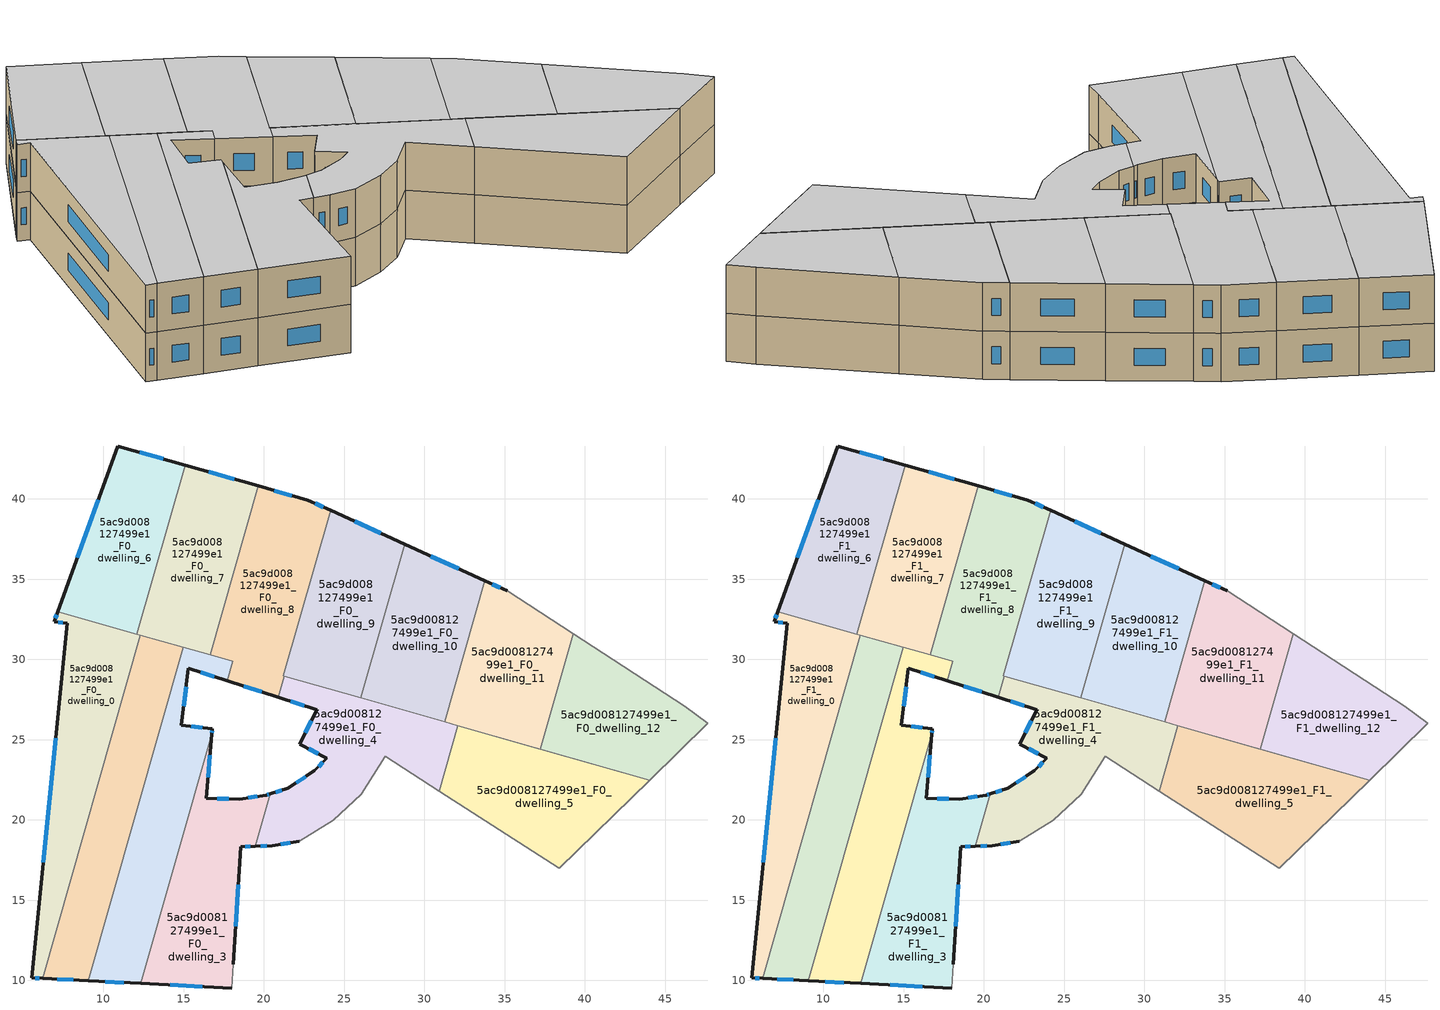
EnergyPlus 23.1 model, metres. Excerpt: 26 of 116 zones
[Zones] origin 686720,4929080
5ac9d008127499e1_F0_dwelling_0
 floor ground (EU_floor_Construction): 12.31,31.51 6.22,10.13 5.53,10.16 7.74,32.26 6.94,32.34 7.17,32.98 z0
 wall outside (EU_wall_Construction): 7.17,32.98 6.94,32.34 7.74,32.26 5.53,10.16 6.22,10.13 z0:3
 wall to 5ac9d008127499e1_F0_dwelling_1 (EU_wall_Construction): 6.22,10.13 12.31,31.51 z0:3
 wall to 5ac9d008127499e1_F0_dwelling_6 (EU_wall_Construction): 12.1,31.57 7.17,32.98 z0:3
 wall to 5ac9d008127499e1_F0_dwelling_7 (EU_wall_Construction): 12.31,31.51 12.1,31.57 z0:3
 window (EU_Window_Construction): 7.1,32.77 7.02,32.55 / 5.76,10.15 6,10.14 / 7.03,25.08 6.25,17.35 / 7.2,32.32 7.48,32.29 z0.98:2.02
5ac9d008127499e1_F0_dwelling_1
 floor ground (EU_floor_Construction): 14.97,30.76 9.05,9.99 6.22,10.13 12.31,31.51 z0
 wall outside (EU_wall_Construction): 6.22,10.13 9.05,9.99 z0:3
 wall to 5ac9d008127499e1_F0_dwelling_2 (EU_wall_Construction): 9.05,9.99 14.97,30.76 z0:3
 wall to 5ac9d008127499e1_F0_dwelling_7 (EU_wall_Construction): 14.97,30.76 12.31,31.51 z0:3
 window (EU_Window_Construction): 7.14,10.08 8.13,10.03 z0.98:2.02
5ac9d008127499e1_F0_dwelling_10
 floor ground (EU_floor_Construction): 33.78,34.89 31.27,26.11 26.05,27.6 28.78,37.17 z0
 wall outside (EU_wall_Construction): 33.78,34.89 28.78,37.17 z0:3
 wall to 5ac9d008127499e1_F0_dwelling_11 (EU_wall_Construction): 31.27,26.11 33.78,34.89 z0:3
 wall to 5ac9d008127499e1_F0_dwelling_9 (EU_wall_Construction): 28.78,37.17 26.05,27.6 z0:3
 wall to 5ac9d008127499e1_F0_dwelling_4 (EU_wall_Construction): 26.05,27.6 31.27,26.11 z0:3
 window (EU_Window_Construction): 32.15,35.63 30.4,36.43 z0.98:2.02
5ac9d008127499e1_F0_dwelling_11
 floor ground (EU_floor_Construction): 39.26,31.6 37.22,24.42 31.27,26.11 33.78,34.89 35.16,34.26 z0
 wall outside (EU_wall_Construction): 35.16,34.26 33.78,34.89 z0:3
 wall adiabatic (EU_wall_Construction): 39.26,31.6 35.16,34.26 / 32.08,25.88 37.22,24.42 z0:3
 wall to 5ac9d008127499e1_F0_dwelling_12 (EU_wall_Construction): 37.22,24.42 39.26,31.6 z0:3
 wall to 5ac9d008127499e1_F0_dwelling_4 (EU_wall_Construction): 31.27,26.11 32.08,25.88 z0:3
 window (EU_Window_Construction): 34.71,34.47 34.23,34.69 z0.98:2.02
5ac9d008127499e1_F0_dwelling_12
 floor ground (EU_floor_Construction): 46.21,27.08 47.66,26.03 44.03,22.48 37.22,24.42 39.26,31.6 z0
 wall adiabatic (EU_wall_Construction): 37.22,24.42 44.03,22.48 47.66,26.03 46.21,27.08 39.26,31.6 z0:3
5ac9d008127499e1_F0_dwelling_2
 floor ground (EU_floor_Construction): 18.05,29.88 17.71,28.68 15.3,29.46 14.85,25.91 16.78,25.68 16.75,25.33 12.34,9.82 9.05,9.99 14.97,30.76 z0
 wall outside (EU_wall_Construction): 16.75,25.33 16.78,25.68 14.85,25.91 15.3,29.46 17.71,28.68 / 9.05,9.99 12.34,9.82 z0:3
 wall to 5ac9d008127499e1_F0_dwelling_8 (EU_wall_Construction): 17.71,28.68 18.05,29.88 16.65,30.28 z0:3
 wall to 5ac9d008127499e1_F0_dwelling_3 (EU_wall_Construction): 12.34,9.82 16.75,25.33 z0:3
 wall to 5ac9d008127499e1_F0_dwelling_7 (EU_wall_Construction): 16.65,30.28 14.97,30.76 z0:3
 window (EU_Window_Construction): 16.09,29.21 16.93,28.93 / 15,27.07 15.16,28.31 / 16.16,25.76 15.48,25.84 / 16.76,25.44 16.77,25.57 / 10.12,9.93 11.27,9.87 z0.98:2.02
5ac9d008127499e1_F0_dwelling_3
 floor ground (EU_floor_Construction): 16.75,25.33 16.42,21.35 18.47,21.28 20.14,21.55 20.39,21.63 19.46,18.36 18.56,18.33 18.08,11 18.01,9.53 12.34,9.82 z0
 wall outside (EU_wall_Construction): 20.39,21.63 20.14,21.55 18.47,21.28 16.42,21.35 16.75,25.33 / 18.08,11 18.56,18.33 19.46,18.36 / 12.34,9.82 18.01,9.53 z0:3
 wall to 5ac9d008127499e1_F0_dwelling_4 (EU_wall_Construction): 19.46,18.36 20.39,21.63 z0:3
 wall adiabatic (EU_wall_Construction): 18.01,9.53 18.08,11 z0:3
 window (EU_Window_Construction): 16.53,22.65 16.65,24.03 / 17.81,21.3 17.09,21.33 / 19.6,21.46 19.02,21.37 / 20.31,21.6 20.22,21.58 / 18.85,18.34 19.17,18.35 / 18.24,13.39 18.41,15.95 / 14.18,9.73 16.17,9.63 z0.98:2.02
5ac9d008127499e1_F0_dwelling_4
 floor ground (EU_floor_Construction): 32.08,25.88 30.92,21.8 27.55,23.96 26.05,21.59 24.33,19.97 22.2,18.66 20.52,18.4 19.46,18.36 20.39,21.63 21.48,21.96 23.15,23.06 23.93,23.85 22.23,24.72 23.3,26.86 20.91,27.64 21.28,28.96 z0
 wall outside (EU_wall_Construction): 19.46,18.36 20.52,18.4 22.2,18.66 / 20.91,27.64 23.3,26.86 22.23,24.72 23.93,23.85 23.15,23.06 21.48,21.96 20.39,21.63 z0:3
 wall to 5ac9d008127499e1_F0_dwelling_8 (EU_wall_Construction): 21.28,28.96 20.91,27.64 z0:3
 wall to 5ac9d008127499e1_F0_dwelling_5 (EU_wall_Construction): 30.92,21.8 32.08,25.88 z0:3
 wall adiabatic (EU_wall_Construction): 22.2,18.66 24.33,19.97 26.05,21.59 27.55,23.96 30.92,21.8 z0:3
 wall to 5ac9d008127499e1_F0_dwelling_9 (EU_wall_Construction): 26.05,27.6 21.28,28.96 z0:3
 window (EU_Window_Construction): 21.07,18.49 21.66,18.58 / 19.81,18.38 20.18,18.39 / 21.13,21.85 20.74,21.74 / 22.61,22.7 22.03,22.32 / 23.68,23.6 23.41,23.32 / 22.79,24.44 23.38,24.13 / 22.96,26.17 22.58,25.42 / 21.69,27.39 22.52,27.12 z0.98:2.02
5ac9d008127499e1_F0_dwelling_5
 floor ground (EU_floor_Construction): 44.03,22.48 38.4,16.98 30.92,21.8 32.08,25.88 z0
 wall adiabatic (EU_wall_Construction): 30.92,21.8 38.4,16.98 44.03,22.48 32.08,25.88 z0:3
5ac9d008127499e1_F0_dwelling_6
 floor ground (EU_floor_Construction): 15.1,42.1 12.1,31.57 7.17,32.98 10.91,43.29 z0
 wall outside (EU_wall_Construction): 15.1,42.1 10.91,43.29 7.17,32.98 z0:3
 wall to 5ac9d008127499e1_F0_dwelling_7 (EU_wall_Construction): 12.1,31.57 15.1,42.1 z0:3
 window (EU_Window_Construction): 9.7,39.94 8.39,36.33 / 13.74,42.49 12.28,42.9 z0.98:2.02
5ac9d008127499e1_F0_dwelling_7
 floor ground (EU_floor_Construction): 19.65,40.8 16.65,30.28 12.1,31.57 15.1,42.1 z0
 wall outside (EU_wall_Construction): 19.65,40.8 15.1,42.1 z0:3
 wall to 5ac9d008127499e1_F0_dwelling_8 (EU_wall_Construction): 16.65,30.28 19.65,40.8 z0:3
 window (EU_Window_Construction): 18.17,41.22 16.58,41.68 z0.98:2.02
5ac9d008127499e1_F0_dwelling_8
 floor ground (EU_floor_Construction): 24.16,39.28 21.22,28.97 21.28,28.96 20.91,27.64 17.71,28.68 18.05,29.88 16.65,30.28 19.65,40.8 22.74,39.92 z0
 wall outside (EU_wall_Construction): 24.16,39.28 22.74,39.92 19.65,40.8 / 17.71,28.68 20.91,27.64 z0:3
 wall to 5ac9d008127499e1_F0_dwelling_9 (EU_wall_Construction): 21.28,28.96 21.22,28.97 24.16,39.28 z0:3
 window (EU_Window_Construction): 21.74,40.21 20.66,40.52 / 23.7,39.49 23.2,39.71 / 18.75,28.34 19.87,27.98 z0.98:2.02
5ac9d008127499e1_F0_dwelling_9
 floor ground (EU_floor_Construction): 28.78,37.17 26.05,27.6 21.22,28.97 24.16,39.28 z0
 wall outside (EU_wall_Construction): 28.78,37.17 24.16,39.28 z0:3
 window (EU_Window_Construction): 27.28,37.86 25.66,38.59 z0.98:2.02
5ac9d008127499e1_F1_dwelling_0
 floor to 5ac9d008127499e1_F0_dwelling_0 (EU_floor_Construction): 12.31,31.51 6.22,10.13 5.53,10.16 7.74,32.26 6.94,32.34 7.17,32.98 z3
 wall outside (EU_wall_Construction): 7.17,32.98 6.94,32.34 7.74,32.26 5.53,10.16 6.22,10.13 z3:6
 wall to 5ac9d008127499e1_F1_dwelling_1 (EU_wall_Construction): 6.22,10.13 12.31,31.51 z3:6
 wall to 5ac9d008127499e1_F1_dwelling_6 (EU_wall_Construction): 12.1,31.57 7.17,32.98 z3:6
 wall to 5ac9d008127499e1_F1_dwelling_7 (EU_wall_Construction): 12.31,31.51 12.1,31.57 z3:6
 window (EU_Window_Construction): 7.1,32.77 7.02,32.55 / 5.76,10.15 6,10.14 / 7.03,25.08 6.25,17.35 / 7.2,32.32 7.48,32.29 z3.98:5.02
 ceiling to 5ac9d008127499e1_F2_dwelling_0 (EU_floor_Construction): 6.22,10.13 12.31,31.51 7.17,32.98 6.94,32.34 7.74,32.26 5.53,10.16 z6
5ac9d008127499e1_F1_dwelling_1
 floor to 5ac9d008127499e1_F0_dwelling_1 (EU_floor_Construction): 14.97,30.76 9.05,9.99 6.22,10.13 12.31,31.51 z3
 wall outside (EU_wall_Construction): 6.22,10.13 9.05,9.99 z3:6
 wall to 5ac9d008127499e1_F1_dwelling_2 (EU_wall_Construction): 9.05,9.99 14.97,30.76 z3:6
 wall to 5ac9d008127499e1_F1_dwelling_7 (EU_wall_Construction): 14.97,30.76 12.31,31.51 z3:6
 window (EU_Window_Construction): 7.14,10.08 8.13,10.03 z3.98:5.02
 ceiling to 5ac9d008127499e1_F2_dwelling_1 (EU_floor_Construction): 9.05,9.99 14.97,30.76 12.31,31.51 6.22,10.13 z6
5ac9d008127499e1_F1_dwelling_10
 floor to 5ac9d008127499e1_F0_dwelling_10 (EU_floor_Construction): 33.78,34.89 31.27,26.11 26.05,27.6 28.78,37.17 z3
 wall outside (EU_wall_Construction): 33.78,34.89 28.78,37.17 z3:6
 wall to 5ac9d008127499e1_F1_dwelling_11 (EU_wall_Construction): 31.27,26.11 33.78,34.89 z3:6
 wall to 5ac9d008127499e1_F1_dwelling_9 (EU_wall_Construction): 28.78,37.17 26.05,27.6 z3:6
 wall to 5ac9d008127499e1_F1_dwelling_4 (EU_wall_Construction): 26.05,27.6 31.27,26.11 z3:6
 window (EU_Window_Construction): 32.15,35.63 30.4,36.43 z3.98:5.02
 ceiling to 5ac9d008127499e1_F2_dwelling_10 (EU_floor_Construction): 31.27,26.11 33.78,34.89 28.78,37.17 26.05,27.6 z6
5ac9d008127499e1_F1_dwelling_11
 floor to 5ac9d008127499e1_F0_dwelling_11 (EU_floor_Construction): 39.26,31.6 37.22,24.42 31.27,26.11 33.78,34.89 35.16,34.26 z3
 wall outside (EU_wall_Construction): 35.16,34.26 33.78,34.89 z3:6
 wall adiabatic (EU_wall_Construction): 39.26,31.6 35.16,34.26 / 32.08,25.88 37.22,24.42 z3:6
 wall to 5ac9d008127499e1_F1_dwelling_12 (EU_wall_Construction): 37.22,24.42 39.26,31.6 z3:6
 wall to 5ac9d008127499e1_F1_dwelling_4 (EU_wall_Construction): 31.27,26.11 32.08,25.88 z3:6
 window (EU_Window_Construction): 34.71,34.47 34.23,34.69 z3.98:5.02
 ceiling to 5ac9d008127499e1_F2_dwelling_11 (EU_floor_Construction): 37.22,24.42 39.26,31.6 35.16,34.26 33.78,34.89 31.27,26.11 z6
5ac9d008127499e1_F1_dwelling_12
 floor to 5ac9d008127499e1_F0_dwelling_12 (EU_floor_Construction): 46.21,27.08 47.66,26.03 44.03,22.48 37.22,24.42 39.26,31.6 z3
 wall adiabatic (EU_wall_Construction): 37.22,24.42 44.03,22.48 47.66,26.03 46.21,27.08 39.26,31.6 z3:6
 ceiling to 5ac9d008127499e1_F2_dwelling_12 (EU_floor_Construction): 47.66,26.03 46.21,27.08 39.26,31.6 37.22,24.42 44.03,22.48 z6
5ac9d008127499e1_F1_dwelling_2
 floor to 5ac9d008127499e1_F0_dwelling_2 (EU_floor_Construction): 18.05,29.88 17.71,28.68 15.3,29.46 14.85,25.91 16.78,25.68 16.75,25.33 12.34,9.82 9.05,9.99 14.97,30.76 z3
 wall outside (EU_wall_Construction): 16.75,25.33 16.78,25.68 14.85,25.91 15.3,29.46 17.71,28.68 / 9.05,9.99 12.34,9.82 z3:6
 wall to 5ac9d008127499e1_F1_dwelling_8 (EU_wall_Construction): 17.71,28.68 18.05,29.88 16.65,30.28 z3:6
 wall to 5ac9d008127499e1_F1_dwelling_3 (EU_wall_Construction): 12.34,9.82 16.75,25.33 z3:6
 wall to 5ac9d008127499e1_F1_dwelling_7 (EU_wall_Construction): 16.65,30.28 14.97,30.76 z3:6
 window (EU_Window_Construction): 16.09,29.21 16.93,28.93 / 15,27.07 15.16,28.31 / 16.16,25.76 15.48,25.84 / 16.76,25.44 16.77,25.57 / 10.12,9.93 11.27,9.87 z3.98:5.02
 ceiling to 5ac9d008127499e1_F2_dwelling_2 (EU_floor_Construction): 12.34,9.82 16.75,25.33 16.78,25.68 14.85,25.91 15.3,29.46 17.71,28.68 18.05,29.88 14.97,30.76 9.05,9.99 z6
5ac9d008127499e1_F1_dwelling_3
 floor to 5ac9d008127499e1_F0_dwelling_3 (EU_floor_Construction): 16.75,25.33 16.42,21.35 18.47,21.28 20.14,21.55 20.39,21.63 19.46,18.36 18.56,18.33 18.08,11 18.01,9.53 12.34,9.82 z3
 wall outside (EU_wall_Construction): 20.39,21.63 20.14,21.55 18.47,21.28 16.42,21.35 16.75,25.33 / 18.08,11 18.56,18.33 19.46,18.36 / 12.34,9.82 18.01,9.53 z3:6
 wall to 5ac9d008127499e1_F1_dwelling_4 (EU_wall_Construction): 19.46,18.36 20.39,21.63 z3:6
 wall adiabatic (EU_wall_Construction): 18.01,9.53 18.08,11 z3:6
 window (EU_Window_Construction): 16.53,22.65 16.65,24.03 / 17.81,21.3 17.09,21.33 / 19.6,21.46 19.02,21.37 / 20.31,21.6 20.22,21.58 / 18.85,18.34 19.17,18.35 / 18.24,13.39 18.41,15.95 / 14.18,9.73 16.17,9.63 z3.98:5.02
 ceiling to 5ac9d008127499e1_F2_dwelling_3 (EU_floor_Construction): 18.01,9.53 18.08,11 18.56,18.33 19.46,18.36 20.39,21.63 20.14,21.55 18.47,21.28 16.42,21.35 16.75,25.33 12.34,9.82 z6
5ac9d008127499e1_F1_dwelling_4
 floor to 5ac9d008127499e1_F0_dwelling_4 (EU_floor_Construction): 32.08,25.88 30.92,21.8 27.55,23.96 26.05,21.59 24.33,19.97 22.2,18.66 20.52,18.4 19.46,18.36 20.39,21.63 21.48,21.96 23.15,23.06 23.93,23.85 22.23,24.72 23.3,26.86 20.91,27.64 21.28,28.96 z3
 wall outside (EU_wall_Construction): 19.46,18.36 20.52,18.4 22.2,18.66 / 20.91,27.64 23.3,26.86 22.23,24.72 23.93,23.85 23.15,23.06 21.48,21.96 20.39,21.63 z3:6
 wall to 5ac9d008127499e1_F1_dwelling_8 (EU_wall_Construction): 21.28,28.96 20.91,27.64 z3:6
 wall to 5ac9d008127499e1_F1_dwelling_5 (EU_wall_Construction): 30.92,21.8 32.08,25.88 z3:6
 wall adiabatic (EU_wall_Construction): 22.2,18.66 24.33,19.97 26.05,21.59 27.55,23.96 30.92,21.8 z3:6
 wall to 5ac9d008127499e1_F1_dwelling_9 (EU_wall_Construction): 26.05,27.6 21.28,28.96 z3:6
 window (EU_Window_Construction): 21.07,18.49 21.66,18.58 / 19.81,18.38 20.18,18.39 / 21.13,21.85 20.74,21.74 / 22.61,22.7 22.03,22.32 / 23.68,23.6 23.41,23.32 / 22.79,24.44 23.38,24.13 / 22.96,26.17 22.58,25.42 / 21.69,27.39 22.52,27.12 z3.98:5.02
 ceiling to 5ac9d008127499e1_F2_dwelling_4 (EU_floor_Construction): 30.92,21.8 32.08,25.88 21.28,28.96 20.91,27.64 23.3,26.86 22.23,24.72 23.93,23.85 23.15,23.06 21.48,21.96 20.39,21.63 19.46,18.36 20.52,18.4 22.2,18.66 24.33,19.97 26.05,21.59 27.55,23.96 z6
5ac9d008127499e1_F1_dwelling_5
 floor to 5ac9d008127499e1_F0_dwelling_5 (EU_floor_Construction): 44.03,22.48 38.4,16.98 30.92,21.8 32.08,25.88 z3
 wall adiabatic (EU_wall_Construction): 30.92,21.8 38.4,16.98 44.03,22.48 32.08,25.88 z3:6
 ceiling to 5ac9d008127499e1_F2_dwelling_5 (EU_floor_Construction): 44.03,22.48 32.08,25.88 30.92,21.8 38.4,16.98 z6
5ac9d008127499e1_F1_dwelling_6
 floor to 5ac9d008127499e1_F0_dwelling_6 (EU_floor_Construction): 15.1,42.1 12.1,31.57 7.17,32.98 10.91,43.29 z3
 wall outside (EU_wall_Construction): 15.1,42.1 10.91,43.29 7.17,32.98 z3:6
 wall to 5ac9d008127499e1_F1_dwelling_7 (EU_wall_Construction): 12.1,31.57 15.1,42.1 z3:6
 window (EU_Window_Construction): 9.7,39.94 8.39,36.33 / 13.74,42.49 12.28,42.9 z3.98:5.02
 ceiling to 5ac9d008127499e1_F2_dwelling_6 (EU_floor_Construction): 12.1,31.57 15.1,42.1 10.91,43.29 7.17,32.98 z6
5ac9d008127499e1_F1_dwelling_7
 floor to 5ac9d008127499e1_F0_dwelling_7 (EU_floor_Construction): 19.65,40.8 16.65,30.28 12.1,31.57 15.1,42.1 z3
 wall outside (EU_wall_Construction): 19.65,40.8 15.1,42.1 z3:6
 wall to 5ac9d008127499e1_F1_dwelling_8 (EU_wall_Construction): 16.65,30.28 19.65,40.8 z3:6
 window (EU_Window_Construction): 18.17,41.22 16.58,41.68 z3.98:5.02
 ceiling to 5ac9d008127499e1_F2_dwelling_7 (EU_floor_Construction): 16.65,30.28 19.65,40.8 15.1,42.1 12.1,31.57 z6
5ac9d008127499e1_F1_dwelling_8
 floor to 5ac9d008127499e1_F0_dwelling_8 (EU_floor_Construction): 24.16,39.28 21.22,28.97 21.28,28.96 20.91,27.64 17.71,28.68 18.05,29.88 16.65,30.28 19.65,40.8 22.74,39.92 z3
 wall outside (EU_wall_Construction): 24.16,39.28 22.74,39.92 19.65,40.8 / 17.71,28.68 20.91,27.64 z3:6
 wall to 5ac9d008127499e1_F1_dwelling_9 (EU_wall_Construction): 21.28,28.96 21.22,28.97 24.16,39.28 z3:6
 window (EU_Window_Construction): 21.74,40.21 20.66,40.52 / 23.7,39.49 23.2,39.71 / 18.75,28.34 19.87,27.98 z3.98:5.02
 ceiling to 5ac9d008127499e1_F2_dwelling_8 (EU_floor_Construction): 21.28,28.96 21.22,28.97 24.16,39.28 22.74,39.92 19.65,40.8 16.65,30.28 18.05,29.88 17.71,28.68 20.91,27.64 z6
5ac9d008127499e1_F1_dwelling_9
 floor to 5ac9d008127499e1_F0_dwelling_9 (EU_floor_Construction): 28.78,37.17 26.05,27.6 21.22,28.97 24.16,39.28 z3
 wall outside (EU_wall_Construction): 28.78,37.17 24.16,39.28 z3:6
 window (EU_Window_Construction): 27.28,37.86 25.66,38.59 z3.98:5.02
 ceiling to 5ac9d008127499e1_F2_dwelling_9 (EU_floor_Construction): 26.05,27.6 28.78,37.17 24.16,39.28 21.22,28.97 z6
[Building]
EU S2 Campaign: North Axis=0; Terrain=City; Solar Distribution=FullExterior
[Site:Location]
Bologna: Latitude=44.5; Longitude=11.25; Time Zone=1; Elevation=37
[SizingPeriod:WeatherFileDays]
AnnualSizingPeriod: Begin Month=1; Begin Day of Month=1; End Month=12; End Day of Month=31; Day of Week for Start Day=Monday; Use Weather File Daylight Saving Period=No; Use Weather File Rain and Snow Indicators=No
[MATERIAL]
EU_InternalMass_Material: Roughness=MediumRough; Thickness=0.1; Conductivity=1; Density=1800; Specific Heat=900; Thermal Absorptance=0.9; Solar Absorptance=0.7; Visible Absorptance=0.7
[MATERIAL:NOMASS] Roughness=MediumRough; Thermal Absorptance=0.9; Solar Absorptance=0.7; Visible Absorptance=0.7
Name | Thermal Resistance
EU_wall_NoMass | 0.905828
EU_floor_NoMass | 0.67114
[WINDOWMATERIAL:SIMPLEGLAZINGSYSTEM]
EU_Window_SimpleGlazing: UFactor=4.52486; Solar Heat Gain Coefficient=0.85; Visible Transmittance=0.85
[CONSTRUCTION]
EU_wall_Construction: EU_wall_NoMass
EU_floor_Construction: EU_floor_NoMass
EU_Window_Construction: EU_Window_SimpleGlazing
EU_InternalMass_Construction: EU_InternalMass_Material
[ZONE] Type=1; Multiplier=1; Ceiling Height=autocalculate; Floor Area=autocalculate; Part of Total Floor Area=Yes
Name | Volume
5ac9d008127499e1_F0_dwelling_0; 5ac9d008127499e1_F1_dwelling_0 | 181.436
5ac9d008127499e1_F0_dwelling_1; 5ac9d008127499e1_F1_dwelling_1; 5ac9d008127499e1_F0_dwelling_5; 5ac9d008127499e1_F1_dwelling_5 | 181.417
5ac9d008127499e1_F0_dwelling_10; 5ac9d008127499e1_F1_dwelling_10 | 155.506
5ac9d008127499e1_F0_dwelling_11; 5ac9d008127499e1_F1_dwelling_11 | 155.528
5ac9d008127499e1_F0_dwelling_12; 5ac9d008127499e1_F1_dwelling_12 | 155.492
5ac9d008127499e1_F0_dwelling_2; 5ac9d008127499e1_F1_dwelling_2 | 181.4
5ac9d008127499e1_F0_dwelling_3; 5ac9d008127499e1_F1_dwelling_3 | 170.906
5ac9d008127499e1_F0_dwelling_4; 5ac9d008127499e1_F1_dwelling_4 | 178.814
5ac9d008127499e1_F0_dwelling_6; 5ac9d008127499e1_F1_dwelling_6 | 155.541
5ac9d008127499e1_F0_dwelling_7; 5ac9d008127499e1_F1_dwelling_7 | 155.488
5ac9d008127499e1_F0_dwelling_8; 5ac9d008127499e1_F1_dwelling_8 | 168.704
5ac9d008127499e1_F0_dwelling_9; 5ac9d008127499e1_F1_dwelling_9 | 155.529
[INTERNALMASS] Construction=EU_InternalMass_Construction
Name | Zone or ZoneList | Surface Area
5ac9d008127499e1_F0_dwelling_0_EU_InternalMass | 5ac9d008127499e1_F0_dwelling_0 | 60.4789
5ac9d008127499e1_F0_dwelling_1_EU_InternalMass | 5ac9d008127499e1_F0_dwelling_1 | 60.4722
5ac9d008127499e1_F0_dwelling_2_EU_InternalMass | 5ac9d008127499e1_F0_dwelling_2 | 60.4665
5ac9d008127499e1_F0_dwelling_3_EU_InternalMass | 5ac9d008127499e1_F0_dwelling_3 | 56.9682
5ac9d008127499e1_F0_dwelling_4_EU_InternalMass | 5ac9d008127499e1_F0_dwelling_4 | 59.605
5ac9d008127499e1_F0_dwelling_5_EU_InternalMass | 5ac9d008127499e1_F0_dwelling_5 | 60.4772
5ac9d008127499e1_F0_dwelling_6_EU_InternalMass | 5ac9d008127499e1_F0_dwelling_6 | 51.8471
5ac9d008127499e1_F0_dwelling_7_EU_InternalMass | 5ac9d008127499e1_F0_dwelling_7 | 51.8297
5ac9d008127499e1_F0_dwelling_8_EU_InternalMass | 5ac9d008127499e1_F0_dwelling_8 | 56.2351
5ac9d008127499e1_F0_dwelling_9_EU_InternalMass | 5ac9d008127499e1_F0_dwelling_9 | 51.8432
5ac9d008127499e1_F0_dwelling_10_EU_InternalMass | 5ac9d008127499e1_F0_dwelling_10 | 51.8352
5ac9d008127499e1_F0_dwelling_11_EU_InternalMass | 5ac9d008127499e1_F0_dwelling_11 | 51.8423
5ac9d008127499e1_F0_dwelling_12_EU_InternalMass | 5ac9d008127499e1_F0_dwelling_12 | 51.831
5ac9d008127499e1_F1_dwelling_0_EU_InternalMass | 5ac9d008127499e1_F1_dwelling_0 | 60.4789
5ac9d008127499e1_F1_dwelling_1_EU_InternalMass | 5ac9d008127499e1_F1_dwelling_1 | 60.4722
5ac9d008127499e1_F1_dwelling_2_EU_InternalMass | 5ac9d008127499e1_F1_dwelling_2 | 60.4665
5ac9d008127499e1_F1_dwelling_3_EU_InternalMass | 5ac9d008127499e1_F1_dwelling_3 | 56.9682
5ac9d008127499e1_F1_dwelling_4_EU_InternalMass | 5ac9d008127499e1_F1_dwelling_4 | 59.605
5ac9d008127499e1_F1_dwelling_5_EU_InternalMass | 5ac9d008127499e1_F1_dwelling_5 | 60.4772
5ac9d008127499e1_F1_dwelling_6_EU_InternalMass | 5ac9d008127499e1_F1_dwelling_6 | 51.8471
5ac9d008127499e1_F1_dwelling_7_EU_InternalMass | 5ac9d008127499e1_F1_dwelling_7 | 51.8297
5ac9d008127499e1_F1_dwelling_8_EU_InternalMass | 5ac9d008127499e1_F1_dwelling_8 | 56.2351
5ac9d008127499e1_F1_dwelling_9_EU_InternalMass | 5ac9d008127499e1_F1_dwelling_9 | 51.8432
5ac9d008127499e1_F1_dwelling_10_EU_InternalMass | 5ac9d008127499e1_F1_dwelling_10 | 51.8352
5ac9d008127499e1_F1_dwelling_11_EU_InternalMass | 5ac9d008127499e1_F1_dwelling_11 | 51.8423
5ac9d008127499e1_F1_dwelling_12_EU_InternalMass | 5ac9d008127499e1_F1_dwelling_12 | 51.831
[OTHEREQUIPMENT] Fuel Type=Electricity; Design Level Calculation Method=Watts/Area; Power per Zone Floor Area=1; Fraction Latent=0; Fraction Radiant=0; Fraction Lost=0; Carbon Dioxide Generation Rate=0; EndUse Subcategory=EU_Step8_InternalGains
Name | Zone or ZoneList or Space or SpaceList | Schedule
EU_Step8_InternalGain_5ac9d008127499e1_F0_dwelling_0_f000 | 5ac9d008127499e1_F0_dwelling_0 | EU_Step8_GainSchedule_5ac9d008127499e1_F0_dwelling_0_f000
EU_Step8_InternalGain_5ac9d008127499e1_F0_dwelling_1_f000 | 5ac9d008127499e1_F0_dwelling_1 | EU_Step8_GainSchedule_5ac9d008127499e1_F0_dwelling_1_f000
EU_Step8_InternalGain_5ac9d008127499e1_F0_dwelling_2_f000 | 5ac9d008127499e1_F0_dwelling_2 | EU_Step8_GainSchedule_5ac9d008127499e1_F0_dwelling_2_f000
EU_Step8_InternalGain_5ac9d008127499e1_F0_dwelling_3_f000 | 5ac9d008127499e1_F0_dwelling_3 | EU_Step8_GainSchedule_5ac9d008127499e1_F0_dwelling_3_f000
EU_Step8_InternalGain_5ac9d008127499e1_F0_dwelling_4_f000 | 5ac9d008127499e1_F0_dwelling_4 | EU_Step8_GainSchedule_5ac9d008127499e1_F0_dwelling_4_f000
EU_Step8_InternalGain_5ac9d008127499e1_F0_dwelling_5_f000 | 5ac9d008127499e1_F0_dwelling_5 | EU_Step8_GainSchedule_5ac9d008127499e1_F0_dwelling_5_f000
EU_Step8_InternalGain_5ac9d008127499e1_F0_dwelling_6_f000 | 5ac9d008127499e1_F0_dwelling_6 | EU_Step8_GainSchedule_5ac9d008127499e1_F0_dwelling_6_f000
EU_Step8_InternalGain_5ac9d008127499e1_F0_dwelling_7_f000 | 5ac9d008127499e1_F0_dwelling_7 | EU_Step8_GainSchedule_5ac9d008127499e1_F0_dwelling_7_f000
EU_Step8_InternalGain_5ac9d008127499e1_F0_dwelling_8_f000 | 5ac9d008127499e1_F0_dwelling_8 | EU_Step8_GainSchedule_5ac9d008127499e1_F0_dwelling_8_f000
EU_Step8_InternalGain_5ac9d008127499e1_F0_dwelling_9_f000 | 5ac9d008127499e1_F0_dwelling_9 | EU_Step8_GainSchedule_5ac9d008127499e1_F0_dwelling_9_f000
EU_Step8_InternalGain_5ac9d008127499e1_F0_dwelling_10_f000 | 5ac9d008127499e1_F0_dwelling_10 | EU_Step8_GainSchedule_5ac9d008127499e1_F0_dwelling_10_f000
EU_Step8_InternalGain_5ac9d008127499e1_F0_dwelling_11_f000 | 5ac9d008127499e1_F0_dwelling_11 | EU_Step8_GainSchedule_5ac9d008127499e1_F0_dwelling_11_f000
EU_Step8_InternalGain_5ac9d008127499e1_F0_dwelling_12_f000 | 5ac9d008127499e1_F0_dwelling_12 | EU_Step8_GainSchedule_5ac9d008127499e1_F0_dwelling_12_f000
EU_Step8_InternalGain_5ac9d008127499e1_F1_dwelling_0_f000 | 5ac9d008127499e1_F1_dwelling_0 | EU_Step8_GainSchedule_5ac9d008127499e1_F1_dwelling_0_f000
EU_Step8_InternalGain_5ac9d008127499e1_F1_dwelling_1_f000 | 5ac9d008127499e1_F1_dwelling_1 | EU_Step8_GainSchedule_5ac9d008127499e1_F1_dwelling_1_f000
EU_Step8_InternalGain_5ac9d008127499e1_F1_dwelling_2_f000 | 5ac9d008127499e1_F1_dwelling_2 | EU_Step8_GainSchedule_5ac9d008127499e1_F1_dwelling_2_f000
EU_Step8_InternalGain_5ac9d008127499e1_F1_dwelling_3_f000 | 5ac9d008127499e1_F1_dwelling_3 | EU_Step8_GainSchedule_5ac9d008127499e1_F1_dwelling_3_f000
EU_Step8_InternalGain_5ac9d008127499e1_F1_dwelling_4_f000 | 5ac9d008127499e1_F1_dwelling_4 | EU_Step8_GainSchedule_5ac9d008127499e1_F1_dwelling_4_f000
EU_Step8_InternalGain_5ac9d008127499e1_F1_dwelling_5_f000 | 5ac9d008127499e1_F1_dwelling_5 | EU_Step8_GainSchedule_5ac9d008127499e1_F1_dwelling_5_f000
EU_Step8_InternalGain_5ac9d008127499e1_F1_dwelling_6_f000 | 5ac9d008127499e1_F1_dwelling_6 | EU_Step8_GainSchedule_5ac9d008127499e1_F1_dwelling_6_f000
EU_Step8_InternalGain_5ac9d008127499e1_F1_dwelling_7_f000 | 5ac9d008127499e1_F1_dwelling_7 | EU_Step8_GainSchedule_5ac9d008127499e1_F1_dwelling_7_f000
EU_Step8_InternalGain_5ac9d008127499e1_F1_dwelling_8_f000 | 5ac9d008127499e1_F1_dwelling_8 | EU_Step8_GainSchedule_5ac9d008127499e1_F1_dwelling_8_f000
EU_Step8_InternalGain_5ac9d008127499e1_F1_dwelling_9_f000 | 5ac9d008127499e1_F1_dwelling_9 | EU_Step8_GainSchedule_5ac9d008127499e1_F1_dwelling_9_f000
EU_Step8_InternalGain_5ac9d008127499e1_F1_dwelling_10_f000 | 5ac9d008127499e1_F1_dwelling_10 | EU_Step8_GainSchedule_5ac9d008127499e1_F1_dwelling_10_f000
EU_Step8_InternalGain_5ac9d008127499e1_F1_dwelling_11_f000 | 5ac9d008127499e1_F1_dwelling_11 | EU_Step8_GainSchedule_5ac9d008127499e1_F1_dwelling_11_f000
EU_Step8_InternalGain_5ac9d008127499e1_F1_dwelling_12_f000 | 5ac9d008127499e1_F1_dwelling_12 | EU_Step8_GainSchedule_5ac9d008127499e1_F1_dwelling_12_f000
[ZONEVENTILATION:DESIGNFLOWRATE] Schedule=EU_AlwaysOn; Design Flow Rate Calculation Method=AirChanges/Hour; Air Changes per Hour=0.73129; Ventilation Type=Natural; Fan Pressure Rise=0; Fan Total Efficiency=1; Constant Term Coefficient=1; Temperature Term Coefficient=0; Velocity Term Coefficient=0; Velocity Squared Term Coefficient=0; Minimum Indoor Temperature=-100; Maximum Indoor Temperature=100; Delta Temperature=-100; Minimum Outdoor Temperature=-100; Maximum Outdoor Temperature=100; Maximum Wind Speed=40
Name | Zone or ZoneList or Space or SpaceList
EU_ConstantAir_5ac9d008127499e1_F0_dwelling_0 | 5ac9d008127499e1_F0_dwelling_0
EU_ConstantAir_5ac9d008127499e1_F0_dwelling_1 | 5ac9d008127499e1_F0_dwelling_1
EU_ConstantAir_5ac9d008127499e1_F0_dwelling_2 | 5ac9d008127499e1_F0_dwelling_2
EU_ConstantAir_5ac9d008127499e1_F0_dwelling_3 | 5ac9d008127499e1_F0_dwelling_3
EU_ConstantAir_5ac9d008127499e1_F0_dwelling_4 | 5ac9d008127499e1_F0_dwelling_4
EU_ConstantAir_5ac9d008127499e1_F0_dwelling_5 | 5ac9d008127499e1_F0_dwelling_5
EU_ConstantAir_5ac9d008127499e1_F0_dwelling_6 | 5ac9d008127499e1_F0_dwelling_6
EU_ConstantAir_5ac9d008127499e1_F0_dwelling_7 | 5ac9d008127499e1_F0_dwelling_7
EU_ConstantAir_5ac9d008127499e1_F0_dwelling_8 | 5ac9d008127499e1_F0_dwelling_8
EU_ConstantAir_5ac9d008127499e1_F0_dwelling_9 | 5ac9d008127499e1_F0_dwelling_9
EU_ConstantAir_5ac9d008127499e1_F0_dwelling_10 | 5ac9d008127499e1_F0_dwelling_10
EU_ConstantAir_5ac9d008127499e1_F0_dwelling_11 | 5ac9d008127499e1_F0_dwelling_11
EU_ConstantAir_5ac9d008127499e1_F0_dwelling_12 | 5ac9d008127499e1_F0_dwelling_12
EU_ConstantAir_5ac9d008127499e1_F1_dwelling_0 | 5ac9d008127499e1_F1_dwelling_0
EU_ConstantAir_5ac9d008127499e1_F1_dwelling_1 | 5ac9d008127499e1_F1_dwelling_1
EU_ConstantAir_5ac9d008127499e1_F1_dwelling_2 | 5ac9d008127499e1_F1_dwelling_2
EU_ConstantAir_5ac9d008127499e1_F1_dwelling_3 | 5ac9d008127499e1_F1_dwelling_3
EU_ConstantAir_5ac9d008127499e1_F1_dwelling_4 | 5ac9d008127499e1_F1_dwelling_4
EU_ConstantAir_5ac9d008127499e1_F1_dwelling_5 | 5ac9d008127499e1_F1_dwelling_5
EU_ConstantAir_5ac9d008127499e1_F1_dwelling_6 | 5ac9d008127499e1_F1_dwelling_6
EU_ConstantAir_5ac9d008127499e1_F1_dwelling_7 | 5ac9d008127499e1_F1_dwelling_7
EU_ConstantAir_5ac9d008127499e1_F1_dwelling_8 | 5ac9d008127499e1_F1_dwelling_8
EU_ConstantAir_5ac9d008127499e1_F1_dwelling_9 | 5ac9d008127499e1_F1_dwelling_9
EU_ConstantAir_5ac9d008127499e1_F1_dwelling_10 | 5ac9d008127499e1_F1_dwelling_10
EU_ConstantAir_5ac9d008127499e1_F1_dwelling_11 | 5ac9d008127499e1_F1_dwelling_11
EU_ConstantAir_5ac9d008127499e1_F1_dwelling_12 | 5ac9d008127499e1_F1_dwelling_12
[HVACTEMPLATE:THERMOSTAT] Constant Heating Setpoint=20; Constant Cooling Setpoint=50
EU_HeatOnly_5ac9d008127499e1_F0_dwelling_0; EU_HeatOnly_5ac9d008127499e1_F0_dwelling_1; EU_HeatOnly_5ac9d008127499e1_F0_dwelling_2; EU_HeatOnly_5ac9d008127499e1_F0_dwelling_3; EU_HeatOnly_5ac9d008127499e1_F0_dwelling_4; EU_HeatOnly_5ac9d008127499e1_F0_dwelling_5; EU_HeatOnly_5ac9d008127499e1_F0_dwelling_6; EU_HeatOnly_5ac9d008127499e1_F0_dwelling_7; EU_HeatOnly_5ac9d008127499e1_F0_dwelling_8; EU_HeatOnly_5ac9d008127499e1_F0_dwelling_9; EU_HeatOnly_5ac9d008127499e1_F0_dwelling_10; EU_HeatOnly_5ac9d008127499e1_F0_dwelling_11; EU_HeatOnly_5ac9d008127499e1_F0_dwelling_12; EU_HeatOnly_5ac9d008127499e1_F1_dwelling_0; EU_HeatOnly_5ac9d008127499e1_F1_dwelling_1; EU_HeatOnly_5ac9d008127499e1_F1_dwelling_2; EU_HeatOnly_5ac9d008127499e1_F1_dwelling_3; EU_HeatOnly_5ac9d008127499e1_F1_dwelling_4; EU_HeatOnly_5ac9d008127499e1_F1_dwelling_5; EU_HeatOnly_5ac9d008127499e1_F1_dwelling_6; EU_HeatOnly_5ac9d008127499e1_F1_dwelling_7; EU_HeatOnly_5ac9d008127499e1_F1_dwelling_8; EU_HeatOnly_5ac9d008127499e1_F1_dwelling_9; EU_HeatOnly_5ac9d008127499e1_F1_dwelling_10; EU_HeatOnly_5ac9d008127499e1_F1_dwelling_11; EU_HeatOnly_5ac9d008127499e1_F1_dwelling_12; EU_HeatOnly_5ac9d008127499e1_F2_dwelling_0; EU_HeatOnly_5ac9d008127499e1_F2_dwelling_1; EU_HeatOnly_5ac9d008127499e1_F2_dwelling_2; EU_HeatOnly_5ac9d008127499e1_F2_dwelling_3; EU_HeatOnly_5ac9d008127499e1_F2_dwelling_4; EU_HeatOnly_5ac9d008127499e1_F2_dwelling_5; EU_HeatOnly_5ac9d008127499e1_F2_dwelling_6; EU_HeatOnly_5ac9d008127499e1_F2_dwelling_7; EU_HeatOnly_5ac9d008127499e1_F2_dwelling_8; EU_HeatOnly_5ac9d008127499e1_F2_dwelling_9; EU_HeatOnly_5ac9d008127499e1_F2_dwelling_10; EU_HeatOnly_5ac9d008127499e1_F2_dwelling_11; EU_HeatOnly_5ac9d008127499e1_F2_dwelling_12; EU_HeatOnly_5ac9d008127499e1_F3_dwelling_0; EU_HeatOnly_5ac9d008127499e1_F3_dwelling_1; EU_HeatOnly_5ac9d008127499e1_F3_dwelling_2; EU_HeatOnly_5ac9d008127499e1_F3_dwelling_3; EU_HeatOnly_5ac9d008127499e1_F3_dwelling_4; EU_HeatOnly_5ac9d008127499e1_F3_dwelling_5; EU_HeatOnly_5ac9d008127499e1_F3_dwelling_6; EU_HeatOnly_5ac9d008127499e1_F3_dwelling_7; EU_HeatOnly_5ac9d008127499e1_F3_dwelling_8; EU_HeatOnly_5ac9d008127499e1_F3_dwelling_9; EU_HeatOnly_5ac9d008127499e1_F3_dwelling_10; EU_HeatOnly_5ac9d008127499e1_F3_dwelling_11; EU_HeatOnly_5ac9d008127499e1_F3_dwelling_12; EU_HeatOnly_5ac9d008127499e1_F4_dwelling_0; EU_HeatOnly_5ac9d008127499e1_F4_dwelling_1; EU_HeatOnly_5ac9d008127499e1_F4_dwelling_2; EU_HeatOnly_5ac9d008127499e1_F4_dwelling_3; EU_HeatOnly_5ac9d008127499e1_F4_dwelling_4; EU_HeatOnly_5ac9d008127499e1_F4_dwelling_5; EU_HeatOnly_5ac9d008127499e1_F4_dwelling_6; EU_HeatOnly_5ac9d008127499e1_F4_dwelling_7; EU_HeatOnly_5ac9d008127499e1_F4_dwelling_8; EU_HeatOnly_5ac9d008127499e1_F4_dwelling_9; EU_HeatOnly_5ac9d008127499e1_F4_dwelling_10; EU_HeatOnly_5ac9d008127499e1_F4_dwelling_11; EU_HeatOnly_5ac9d008127499e1_F4_dwelling_12; EU_HeatOnly_5ac9d008127499e1_F5_dwelling_0; EU_HeatOnly_5ac9d008127499e1_F5_dwelling_1; EU_HeatOnly_5ac9d008127499e1_F5_dwelling_2; EU_HeatOnly_5ac9d008127499e1_F5_dwelling_3; EU_HeatOnly_5ac9d008127499e1_F5_dwelling_4; EU_HeatOnly_5ac9d008127499e1_F5_dwelling_5; EU_HeatOnly_5ac9d008127499e1_F5_dwelling_6; EU_HeatOnly_5ac9d008127499e1_F5_dwelling_7; EU_HeatOnly_5ac9d008127499e1_F5_dwelling_8; EU_HeatOnly_5ac9d008127499e1_F5_dwelling_9; EU_HeatOnly_5ac9d008127499e1_F5_dwelling_10; EU_HeatOnly_5ac9d008127499e1_F5_dwelling_11; EU_HeatOnly_5ac9d008127499e1_F5_dwelling_12; EU_HeatOnly_5ac9d008127499e1_F6_dwelling_0; EU_HeatOnly_5ac9d008127499e1_F6_dwelling_1; EU_HeatOnly_5ac9d008127499e1_F6_dwelling_2; EU_HeatOnly_5ac9d008127499e1_F6_dwelling_3; EU_HeatOnly_5ac9d008127499e1_F6_dwelling_4; EU_HeatOnly_5ac9d008127499e1_F6_dwelling_5; EU_HeatOnly_5ac9d008127499e1_F6_dwelling_6; EU_HeatOnly_5ac9d008127499e1_F6_dwelling_7; EU_HeatOnly_5ac9d008127499e1_F6_dwelling_8; EU_HeatOnly_5ac9d008127499e1_F6_dwelling_9; EU_HeatOnly_5ac9d008127499e1_F6_dwelling_10; EU_HeatOnly_5ac9d008127499e1_F6_dwelling_11; EU_HeatOnly_5ac9d008127499e1_F6_dwelling_12; EU_HeatOnly_5ac9d008127499e1_F7_dwelling_0; EU_HeatOnly_5ac9d008127499e1_F7_dwelling_1; EU_HeatOnly_5ac9d008127499e1_F7_dwelling_2; EU_HeatOnly_5ac9d008127499e1_F7_dwelling_3; EU_HeatOnly_5ac9d008127499e1_F7_dwelling_4; EU_HeatOnly_5ac9d008127499e1_F7_dwelling_5; EU_HeatOnly_5ac9d008127499e1_F7_dwelling_6; EU_HeatOnly_5ac9d008127499e1_F7_dwelling_7; EU_HeatOnly_5ac9d008127499e1_F7_dwelling_8; EU_HeatOnly_5ac9d008127499e1_F7_dwelling_9; EU_HeatOnly_5ac9d008127499e1_F7_dwelling_10; EU_HeatOnly_5ac9d008127499e1_F7_dwelling_11; EU_HeatOnly_5ac9d008127499e1_F7_dwelling_12; EU_HeatOnly_5ac9d008127499e1_F8_dwelling_0; EU_HeatOnly_5ac9d008127499e1_F8_dwelling_1; EU_HeatOnly_5ac9d008127499e1_F8_dwelling_2; EU_HeatOnly_5ac9d008127499e1_F8_dwelling_3; EU_HeatOnly_5ac9d008127499e1_F8_dwelling_4; EU_HeatOnly_5ac9d008127499e1_F8_dwelling_5; EU_HeatOnly_5ac9d008127499e1_F8_dwelling_6; EU_HeatOnly_5ac9d008127499e1_F8_dwelling_7; EU_HeatOnly_5ac9d008127499e1_F8_dwelling_8; EU_HeatOnly_5ac9d008127499e1_F8_dwelling_9; EU_HeatOnly_5ac9d008127499e1_F8_dwelling_10; EU_HeatOnly_5ac9d008127499e1_F8_dwelling_11
[HVACTEMPLATE:ZONE:IDEALLOADSAIRSYSTEM] System Availability Schedule=EU_AlwaysOn; Maximum Heating Supply Air Temperature=50; Minimum Cooling Supply Air Temperature=13; Maximum Heating Supply Air Humidity Ratio=0.0156; Minimum Cooling Supply Air Humidity Ratio=0.0077; Heating Limit=NoLimit; Cooling Limit=NoLimit; Heating Availability Schedule=EU_AlwaysOn; Cooling Availability Schedule=EU_CoolingOff; Dehumidification Control Type=ConstantSensibleHeatRatio; Cooling Sensible Heat Ratio=0.7; Dehumidification Setpoint=60; Humidification Control Type=None; Humidification Setpoint=30; Outdoor Air Method=None; Outdoor Air Flow Rate per Person=0.00944; Outdoor Air Flow Rate per Zone Floor Area=0; Outdoor Air Flow Rate per Zone=0; Demand Controlled Ventilation Type=None; Outdoor Air Economizer Type=NoEconomizer; Heat Recovery Type=None; Sensible Heat Recovery Effectiveness=0.7; Latent Heat Recovery Effectiveness=0.65
Name | Template Thermostat
5ac9d008127499e1_F0_dwelling_0 | EU_HeatOnly_5ac9d008127499e1_F0_dwelling_0
5ac9d008127499e1_F0_dwelling_1 | EU_HeatOnly_5ac9d008127499e1_F0_dwelling_1
5ac9d008127499e1_F0_dwelling_2 | EU_HeatOnly_5ac9d008127499e1_F0_dwelling_2
5ac9d008127499e1_F0_dwelling_3 | EU_HeatOnly_5ac9d008127499e1_F0_dwelling_3
5ac9d008127499e1_F0_dwelling_4 | EU_HeatOnly_5ac9d008127499e1_F0_dwelling_4
5ac9d008127499e1_F0_dwelling_5 | EU_HeatOnly_5ac9d008127499e1_F0_dwelling_5
5ac9d008127499e1_F0_dwelling_6 | EU_HeatOnly_5ac9d008127499e1_F0_dwelling_6
5ac9d008127499e1_F0_dwelling_7 | EU_HeatOnly_5ac9d008127499e1_F0_dwelling_7
5ac9d008127499e1_F0_dwelling_8 | EU_HeatOnly_5ac9d008127499e1_F0_dwelling_8
5ac9d008127499e1_F0_dwelling_9 | EU_HeatOnly_5ac9d008127499e1_F0_dwelling_9
5ac9d008127499e1_F0_dwelling_10 | EU_HeatOnly_5ac9d008127499e1_F0_dwelling_10
5ac9d008127499e1_F0_dwelling_11 | EU_HeatOnly_5ac9d008127499e1_F0_dwelling_11
5ac9d008127499e1_F0_dwelling_12 | EU_HeatOnly_5ac9d008127499e1_F0_dwelling_12
5ac9d008127499e1_F1_dwelling_0 | EU_HeatOnly_5ac9d008127499e1_F1_dwelling_0
5ac9d008127499e1_F1_dwelling_1 | EU_HeatOnly_5ac9d008127499e1_F1_dwelling_1
5ac9d008127499e1_F1_dwelling_2 | EU_HeatOnly_5ac9d008127499e1_F1_dwelling_2
5ac9d008127499e1_F1_dwelling_3 | EU_HeatOnly_5ac9d008127499e1_F1_dwelling_3
5ac9d008127499e1_F1_dwelling_4 | EU_HeatOnly_5ac9d008127499e1_F1_dwelling_4
5ac9d008127499e1_F1_dwelling_5 | EU_HeatOnly_5ac9d008127499e1_F1_dwelling_5
5ac9d008127499e1_F1_dwelling_6 | EU_HeatOnly_5ac9d008127499e1_F1_dwelling_6
5ac9d008127499e1_F1_dwelling_7 | EU_HeatOnly_5ac9d008127499e1_F1_dwelling_7
5ac9d008127499e1_F1_dwelling_8 | EU_HeatOnly_5ac9d008127499e1_F1_dwelling_8
5ac9d008127499e1_F1_dwelling_9 | EU_HeatOnly_5ac9d008127499e1_F1_dwelling_9
5ac9d008127499e1_F1_dwelling_10 | EU_HeatOnly_5ac9d008127499e1_F1_dwelling_10
5ac9d008127499e1_F1_dwelling_11 | EU_HeatOnly_5ac9d008127499e1_F1_dwelling_11
5ac9d008127499e1_F1_dwelling_12 | EU_HeatOnly_5ac9d008127499e1_F1_dwelling_12
[SIZING:ZONE] Zone Cooling Design Supply Air Temperature Input Method=SupplyAirTemperature; Zone Cooling Design Supply Air Temperature=13; Zone Heating Design Supply Air Temperature Input Method=SupplyAirTemperature; Zone Heating Design Supply Air Temperature=50; Zone Cooling Design Supply Air Humidity Ratio=0.008; Zone Heating Design Supply Air Humidity Ratio=0.008; Cooling Design Air Flow Method=DesignDay; Cooling Design Air Flow Rate=0; Cooling Minimum Air Flow per Zone Floor Area=0.000762; Cooling Minimum Air Flow=0; Cooling Minimum Air Flow Fraction=0.2; Heating Design Air Flow Method=DesignDay; Heating Design Air Flow Rate=0; Heating Maximum Air Flow per Zone Floor Area=0.002032; Heating Maximum Air Flow=0.141576; Heating Maximum Air Flow Fraction=0.3; Account for Dedicated Outdoor Air System=No; Dedicated Outdoor Air System Control Strategy=NeutralSupplyAir; Dedicated Outdoor Air Low Setpoint Temperature for Design=autosize; Dedicated Outdoor Air High Setpoint Temperature for Design=autosize; Zone Load Sizing Method=Sensible Load Only No Latent Load; Zone Latent Cooling Design Supply Air Humidity Ratio Input Method=HumidityRatioDifference; Zone Cooling Design Supply Air Humidity Ratio Difference=0.005; Zone Latent Heating Design Supply Air Humidity Ratio Input Method=HumidityRatioDifference; Zone Humidification Design Supply Air Humidity Ratio Difference=0.005
5ac9d008127499e1_F0_dwelling_0; 5ac9d008127499e1_F0_dwelling_1; 5ac9d008127499e1_F0_dwelling_2; 5ac9d008127499e1_F0_dwelling_3; 5ac9d008127499e1_F0_dwelling_4; 5ac9d008127499e1_F0_dwelling_5; 5ac9d008127499e1_F0_dwelling_6; 5ac9d008127499e1_F0_dwelling_7; 5ac9d008127499e1_F0_dwelling_8; 5ac9d008127499e1_F0_dwelling_9; 5ac9d008127499e1_F0_dwelling_10; 5ac9d008127499e1_F0_dwelling_11; 5ac9d008127499e1_F0_dwelling_12; 5ac9d008127499e1_F1_dwelling_0; 5ac9d008127499e1_F1_dwelling_1; 5ac9d008127499e1_F1_dwelling_2; 5ac9d008127499e1_F1_dwelling_3; 5ac9d008127499e1_F1_dwelling_4; 5ac9d008127499e1_F1_dwelling_5; 5ac9d008127499e1_F1_dwelling_6; 5ac9d008127499e1_F1_dwelling_7; 5ac9d008127499e1_F1_dwelling_8; 5ac9d008127499e1_F1_dwelling_9; 5ac9d008127499e1_F1_dwelling_10; 5ac9d008127499e1_F1_dwelling_11; 5ac9d008127499e1_F1_dwelling_12
[SCHEDULE:CONSTANT]
Name | Hourly Value
EU_AlwaysOn | 1
EU_CoolingOff | 0
[SCHEDULE:FILE] Column Number=1; Rows to Skip at Top=0; Number of Hours of Data=8760; Column Separator=Comma; Interpolate to Timestep=No; Minutes per Item=60; Adjust Schedule for Daylight Savings=Yes
Name | File
EU_Step8_GainSchedule_5ac9d008127499e1_F0_dwelling_0_f000 | ../../schedules/5ac9d008127499e1/5ac9d008127499e1_F0_dwelling_0_f000_gain.csv
EU_Step8_GainSchedule_5ac9d008127499e1_F0_dwelling_1_f000 | ../../schedules/5ac9d008127499e1/5ac9d008127499e1_F0_dwelling_1_f000_gain.csv
EU_Step8_GainSchedule_5ac9d008127499e1_F0_dwelling_2_f000 | ../../schedules/5ac9d008127499e1/5ac9d008127499e1_F0_dwelling_2_f000_gain.csv
EU_Step8_GainSchedule_5ac9d008127499e1_F0_dwelling_3_f000 | ../../schedules/5ac9d008127499e1/5ac9d008127499e1_F0_dwelling_3_f000_gain.csv
EU_Step8_GainSchedule_5ac9d008127499e1_F0_dwelling_4_f000 | ../../schedules/5ac9d008127499e1/5ac9d008127499e1_F0_dwelling_4_f000_gain.csv
EU_Step8_GainSchedule_5ac9d008127499e1_F0_dwelling_5_f000 | ../../schedules/5ac9d008127499e1/5ac9d008127499e1_F0_dwelling_5_f000_gain.csv
EU_Step8_GainSchedule_5ac9d008127499e1_F0_dwelling_6_f000 | ../../schedules/5ac9d008127499e1/5ac9d008127499e1_F0_dwelling_6_f000_gain.csv
EU_Step8_GainSchedule_5ac9d008127499e1_F0_dwelling_7_f000 | ../../schedules/5ac9d008127499e1/5ac9d008127499e1_F0_dwelling_7_f000_gain.csv
EU_Step8_GainSchedule_5ac9d008127499e1_F0_dwelling_8_f000 | ../../schedules/5ac9d008127499e1/5ac9d008127499e1_F0_dwelling_8_f000_gain.csv
EU_Step8_GainSchedule_5ac9d008127499e1_F0_dwelling_9_f000 | ../../schedules/5ac9d008127499e1/5ac9d008127499e1_F0_dwelling_9_f000_gain.csv
EU_Step8_GainSchedule_5ac9d008127499e1_F0_dwelling_10_f000 | ../../schedules/5ac9d008127499e1/5ac9d008127499e1_F0_dwelling_10_f000_gain.csv
EU_Step8_GainSchedule_5ac9d008127499e1_F0_dwelling_11_f000 | ../../schedules/5ac9d008127499e1/5ac9d008127499e1_F0_dwelling_11_f000_gain.csv
EU_Step8_GainSchedule_5ac9d008127499e1_F0_dwelling_12_f000 | ../../schedules/5ac9d008127499e1/5ac9d008127499e1_F0_dwelling_12_f000_gain.csv
EU_Step8_GainSchedule_5ac9d008127499e1_F1_dwelling_0_f000 | ../../schedules/5ac9d008127499e1/5ac9d008127499e1_F1_dwelling_0_f000_gain.csv
EU_Step8_GainSchedule_5ac9d008127499e1_F1_dwelling_1_f000 | ../../schedules/5ac9d008127499e1/5ac9d008127499e1_F1_dwelling_1_f000_gain.csv
EU_Step8_GainSchedule_5ac9d008127499e1_F1_dwelling_2_f000 | ../../schedules/5ac9d008127499e1/5ac9d008127499e1_F1_dwelling_2_f000_gain.csv
EU_Step8_GainSchedule_5ac9d008127499e1_F1_dwelling_3_f000 | ../../schedules/5ac9d008127499e1/5ac9d008127499e1_F1_dwelling_3_f000_gain.csv
EU_Step8_GainSchedule_5ac9d008127499e1_F1_dwelling_4_f000 | ../../schedules/5ac9d008127499e1/5ac9d008127499e1_F1_dwelling_4_f000_gain.csv
EU_Step8_GainSchedule_5ac9d008127499e1_F1_dwelling_5_f000 | ../../schedules/5ac9d008127499e1/5ac9d008127499e1_F1_dwelling_5_f000_gain.csv
EU_Step8_GainSchedule_5ac9d008127499e1_F1_dwelling_6_f000 | ../../schedules/5ac9d008127499e1/5ac9d008127499e1_F1_dwelling_6_f000_gain.csv
EU_Step8_GainSchedule_5ac9d008127499e1_F1_dwelling_7_f000 | ../../schedules/5ac9d008127499e1/5ac9d008127499e1_F1_dwelling_7_f000_gain.csv
EU_Step8_GainSchedule_5ac9d008127499e1_F1_dwelling_8_f000 | ../../schedules/5ac9d008127499e1/5ac9d008127499e1_F1_dwelling_8_f000_gain.csv
EU_Step8_GainSchedule_5ac9d008127499e1_F1_dwelling_9_f000 | ../../schedules/5ac9d008127499e1/5ac9d008127499e1_F1_dwelling_9_f000_gain.csv
EU_Step8_GainSchedule_5ac9d008127499e1_F1_dwelling_10_f000 | ../../schedules/5ac9d008127499e1/5ac9d008127499e1_F1_dwelling_10_f000_gain.csv
EU_Step8_GainSchedule_5ac9d008127499e1_F1_dwelling_11_f000 | ../../schedules/5ac9d008127499e1/5ac9d008127499e1_F1_dwelling_11_f000_gain.csv
EU_Step8_GainSchedule_5ac9d008127499e1_F1_dwelling_12_f000 | ../../schedules/5ac9d008127499e1/5ac9d008127499e1_F1_dwelling_12_f000_gain.csv
